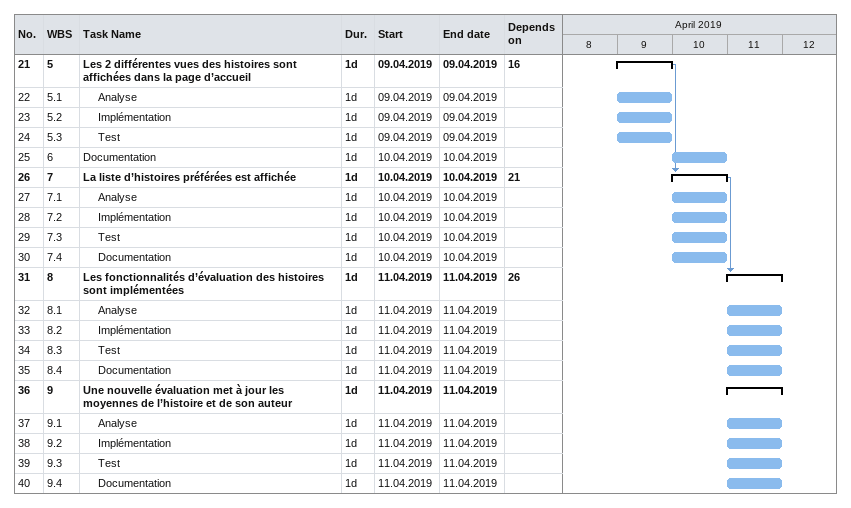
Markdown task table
| ID | WBS | Task | Duration | Start | Finish | Predecessors |
|---|---|---|---|---|---|---|
| 21 | 5 | **Les 2 différentes vues des histoires sont affichées dans la page d’accueil** | 1d | 2019-04-09 | 2019-04-09 | 16 |
| 22 | 5.1 | Analyse | 1d | 2019-04-09 | 2019-04-09 |  |
| 23 | 5.2 | Implémentation | 1d | 2019-04-09 | 2019-04-09 |  |
| 24 | 5.3 | Test | 1d | 2019-04-09 | 2019-04-09 |  |
| 25 | 6 | Documentation | 1d | 2019-04-10 | 2019-04-10 |  |
| 26 | 7 | **La liste d’histoires préférées est affichée** | 1d | 2019-04-10 | 2019-04-10 | 21 |
| 27 | 7.1 | Analyse | 1d | 2019-04-10 | 2019-04-10 |  |
| 28 | 7.2 | Implémentation | 1d | 2019-04-10 | 2019-04-10 |  |
| 29 | 7.3 | Test | 1d | 2019-04-10 | 2019-04-10 |  |
| 30 | 7.4 | Documentation | 1d | 2019-04-10 | 2019-04-10 |  |
| 31 | 8 | **Les fonctionnalités d’évaluation des histoires sont implémentées** | 1d | 2019-04-11 | 2019-04-11 | 26 |
| 32 | 8.1 | Analyse | 1d | 2019-04-11 | 2019-04-11 |  |
| 33 | 8.2 | Implémentation | 1d | 2019-04-11 | 2019-04-11 |  |
| 34 | 8.3 | Test | 1d | 2019-04-11 | 2019-04-11 |  |
| 35 | 8.4 | Documentation | 1d | 2019-04-11 | 2019-04-11 |  |
| 36 | 9 | **Une nouvelle évaluation met à jour les moyennes de l’histoire et de son auteur** | 1d | 2019-04-11 | 2019-04-11 |  |
| 37 | 9.1 | Analyse | 1d | 2019-04-11 | 2019-04-11 |  |
| 38 | 9.2 | Implémentation | 1d | 2019-04-11 | 2019-04-11 |  |
| 39 | 9.3 | Test | 1d | 2019-04-11 | 2019-04-11 |  |
| 40 | 9.4 | Documentation | 1d | 2019-04-11 | 2019-04-11 |  |
